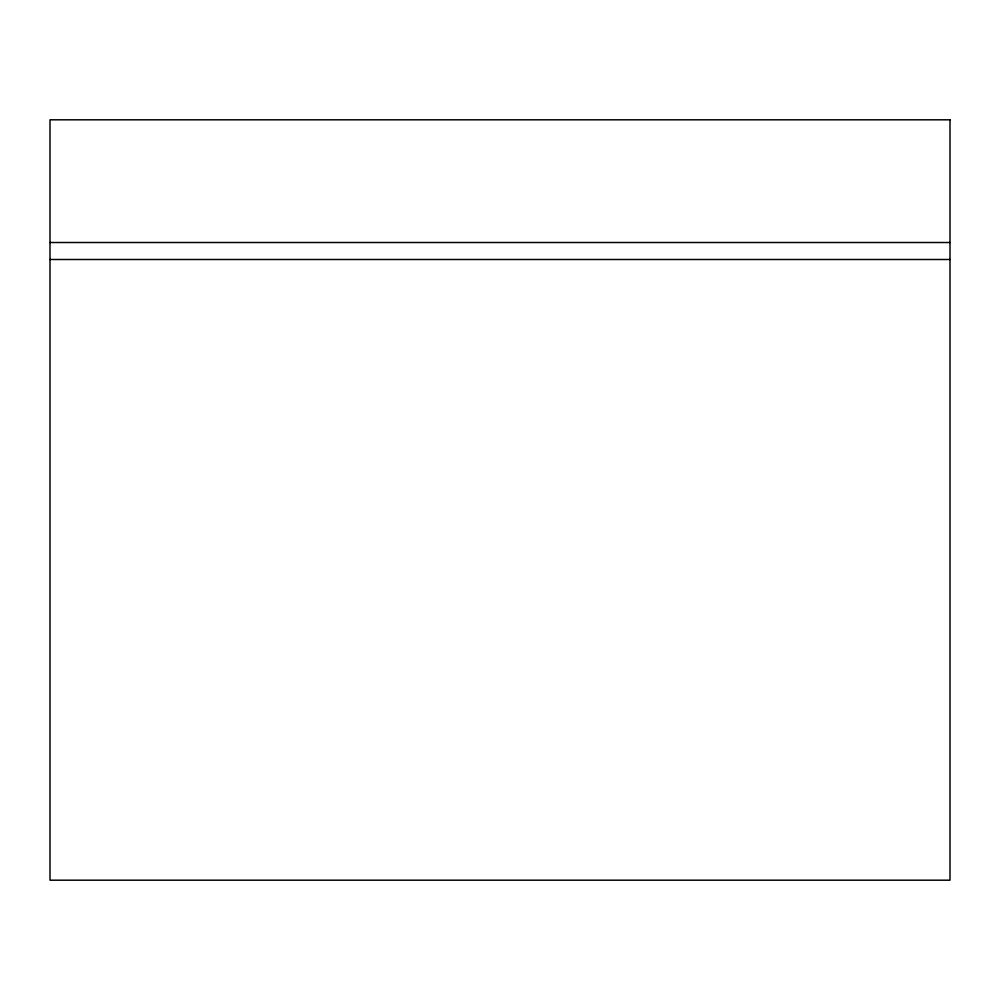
<?xml version="1.0" encoding="UTF-8"?>
<svg xmlns="http://www.w3.org/2000/svg" width="1000" height="1000" viewBox="0 0 1000 1000"><rect width="100%" height="100%" fill="white"/><g stroke="black" fill="none" stroke-linecap="round" stroke-linejoin="round"><path stroke-width="1.5" d="M50 242.512L950 242.512M50 259.5L950 259.5M950 119.812L50 119.812L50 880.188L950 880.188L950 119.812"/></g></svg>
